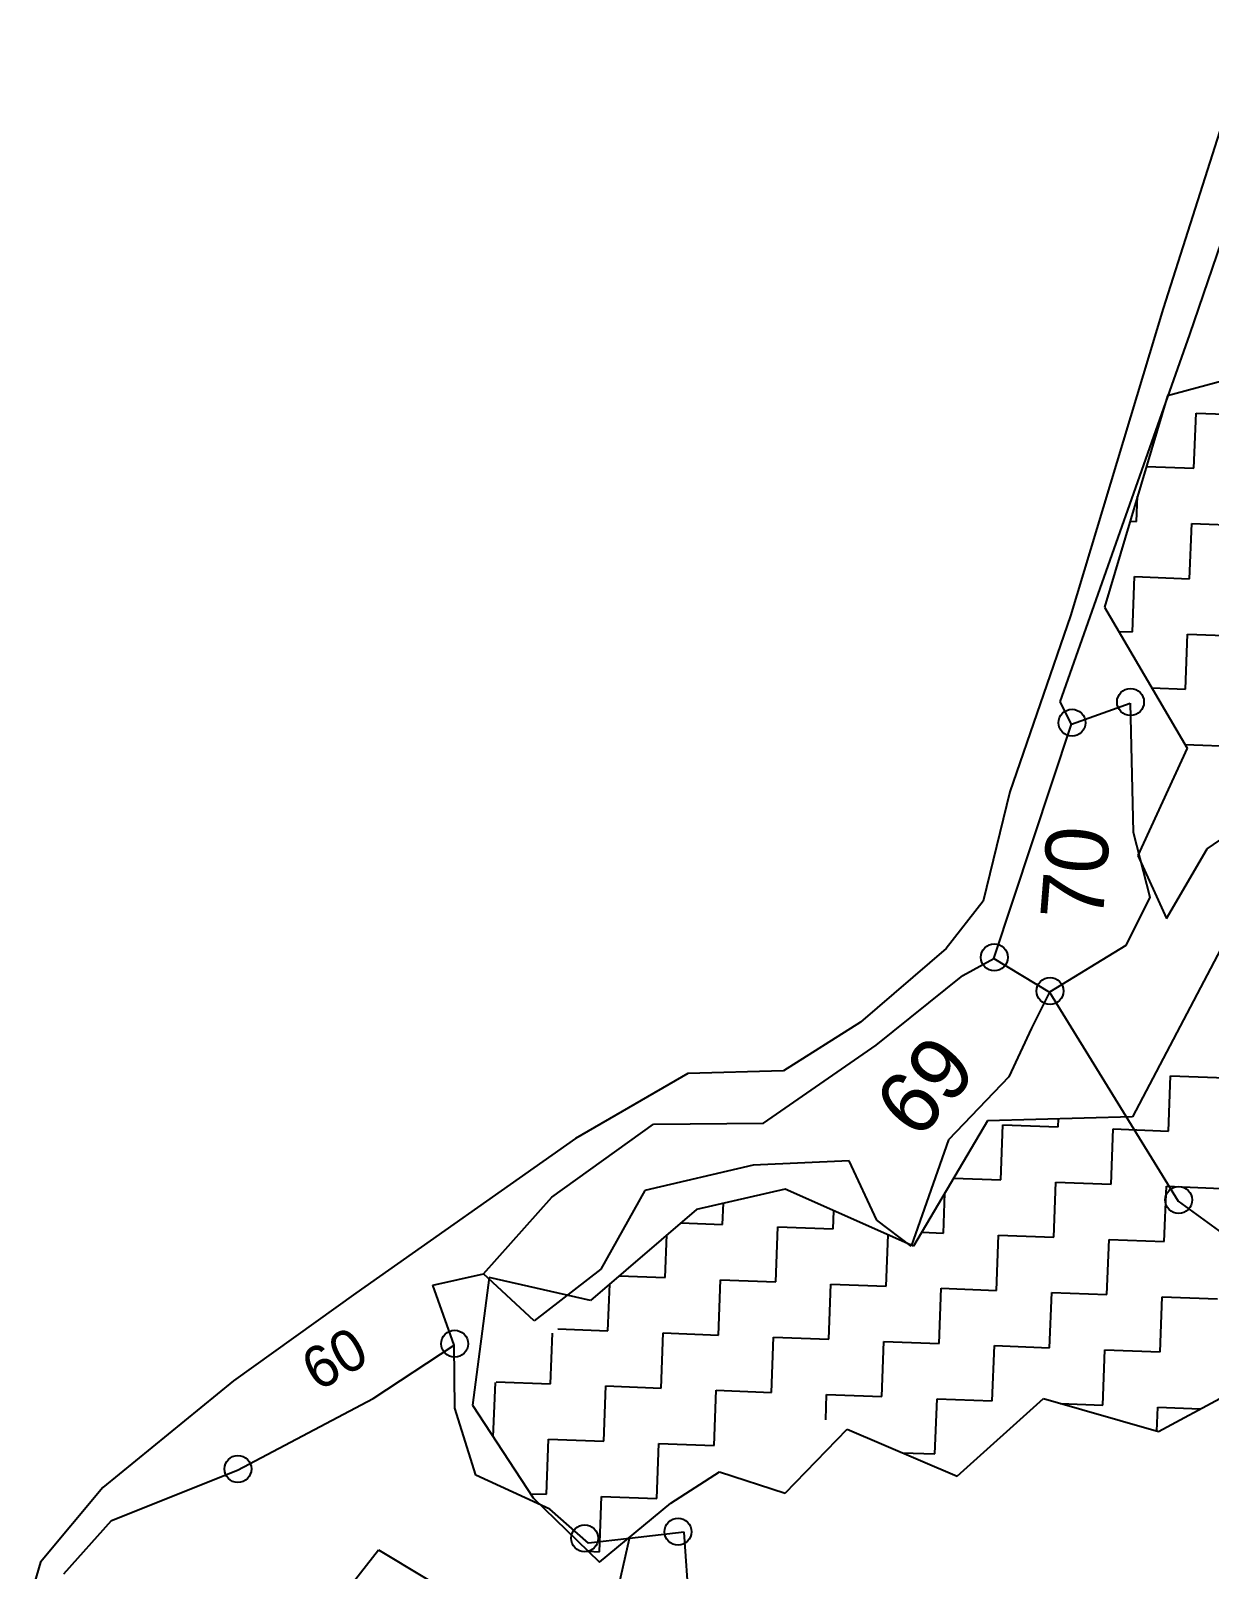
# Model space of a CAD drawing. Header units: metres. Extents: x 291402 to 294232, y 1987181 to 1990003.
# Drawn here: x 291991.7 to 292327.6, y 1988243.9 to 1988682.3 of the extents above; entities that cross this region are included whole.
import ezdxf

# ---------------------------------------------------------------- set-up
doc = ezdxf.new("R2010")
doc.units = ezdxf.units.M
for name, color, linetype in [('POLY_HATCH', 12, 'Continuous'), ('POLY_PARCEL', 6, 'Continuous'), ('POLY_ROAD', 30, 'Continuous'), ('SYM_STONE', 1, 'Continuous'), ('TEXT_PARCEL', 7, 'Continuous'), ('V_BOUND_LINE', 7, 'Continuous')]:
    doc.layers.add(name, color=color, linetype=linetype)
doc.styles.add('TEXT_MAP', font='')
doc.styles.get('TEXT_MAP').set_extended_font_data('Kruti Dev 050')

msp = doc.modelspace()

# ---------------------------------------------------------------- linework, layer by layer
at = {"layer": 'POLY_HATCH'}
for p, q in [((292364.32, 1988591.34), (292315.7, 1988578.31)), ((292315.7, 1988578.31), (292297.8, 1988518.04)), ((292297.8, 1988518.04), (292321.34, 1988477.86)), ((292321.34, 1988477.86), (292307.29, 1988447.25)), ((292327.02, 1988449.2), (292362.51, 1988473.58)), ((292315.41, 1988429.33), (292327.02, 1988449.2)), ((292307.29, 1988447.25), (292315.41, 1988429.33)), ((292335.76, 1988429.91), (292305.79, 1988372.82)), ((292315.41, 1988429.33), (292315.41, 1988429.33)), ((292264.41, 1988371.69), (292243.38, 1988335.93)), ((292305.79, 1988372.82), (292264.41, 1988371.69)), ((292206.73, 1988352.23), (292181.44, 1988346.43)), ((292243.38, 1988335.93), (292206.73, 1988352.23)), ((292181.44, 1988346.43), (292151.3, 1988320.5)), ((292122.41, 1988327.02), (292117.63, 1988290.64)), ((292151.3, 1988320.5), (292122.41, 1988327.02)), ((292255.78, 1988270.44), (292280.35, 1988292.53)), ((292280.35, 1988292.53), (292313.2, 1988283.14)), ((292313.2, 1988283.14), (292331.88, 1988293.26)), ((292117.63, 1988290.64), (292134.91, 1988264.24)), ((292206.8, 1988265.55), (292224.44, 1988283.83)), ((292224.44, 1988283.83), (292255.78, 1988270.44)), ((292174.16, 1988262.74), (292188.06, 1988271.68)), ((292188.06, 1988271.68), (292206.8, 1988265.55)), ((292134.91, 1988264.24), (292153.86, 1988245.91)), ((292153.86, 1988245.91), (292174.16, 1988262.74))]:
    msp.add_line(p, q, dxfattribs=at)
at = {"layer": 'POLY_HATCH', "linetype": 'Continuous'}
for p, q in [((292323.25, 1988557.62), (292323.86, 1988573.36)), ((292323.86, 1988573.36), (292339.59, 1988572.76)), ((292309.71, 1988558.14), (292323.25, 1988557.62)), ((292306.91, 1988542.49), (292307.19, 1988549.64)), ((292305.08, 1988542.56), (292306.91, 1988542.49)), ((292322.05, 1988526.15), (292322.65, 1988541.89)), ((292322.65, 1988541.89), (292338.39, 1988541.28)), ((292305.71, 1988511.02), (292306.31, 1988526.75)), ((292306.31, 1988526.75), (292322.05, 1988526.15)), ((292301.83, 1988511.16), (292305.71, 1988511.02)), ((292320.84, 1988494.68), (292321.44, 1988510.41)), ((292321.44, 1988510.41), (292337.18, 1988509.81)), ((292311.27, 1988495.04), (292320.84, 1988494.68)), ((292320.72, 1988478.92), (292335.97, 1988478.34)), ((292316.01, 1988368.78), (292316.62, 1988384.52)), ((292316.62, 1988384.52), (292332.35, 1988383.91)), ((292268.2, 1988354.85), (292268.8, 1988370.59)), ((292268.8, 1988370.59), (292284.54, 1988369.99)), ((292284.54, 1988369.99), (292284.63, 1988372.24)), ((292299.67, 1988353.65), (292300.28, 1988369.38)), ((292300.28, 1988369.38), (292316.01, 1988368.78)), ((292254.81, 1988355.37), (292268.2, 1988354.85)), ((292283.33, 1988338.51), (292283.94, 1988354.25)), ((292283.94, 1988354.25), (292299.67, 1988353.65)), ((292314.81, 1988337.31), (292315.41, 1988353.04)), ((292315.41, 1988353.04), (292331.15, 1988352.44)), ((292188.91, 1988342.13), (292189.15, 1988348.2)), ((292251.86, 1988339.72), (292252.3, 1988351.09)), ((292220.39, 1988340.93), (292220.58, 1988346.07)), ((292172.57, 1988327), (292173.04, 1988339.21)), ((292176.97, 1988342.59), (292188.91, 1988342.13)), ((292204.05, 1988325.79), (292204.65, 1988341.53)), ((292204.65, 1988341.53), (292220.39, 1988340.93)), ((292235.52, 1988324.59), (292236.08, 1988339.18)), ((292245.75, 1988339.95), (292251.86, 1988339.72)), ((292266.99, 1988323.38), (292267.6, 1988339.12)), ((292267.6, 1988339.12), (292283.33, 1988338.51)), ((292298.47, 1988322.17), (292299.07, 1988337.91)), ((292299.07, 1988337.91), (292314.81, 1988337.31)), ((292159.44, 1988327.5), (292172.57, 1988327)), ((292187.71, 1988310.66), (292188.31, 1988326.4)), ((292188.31, 1988326.4), (292204.05, 1988325.79)), ((292156.23, 1988311.86), (292156.74, 1988325.18)), ((292219.18, 1988309.45), (292219.78, 1988325.19)), ((292219.78, 1988325.19), (292235.52, 1988324.59)), ((292250.65, 1988308.25), (292251.26, 1988323.98)), ((292251.26, 1988323.98), (292266.99, 1988323.38)), ((292282.13, 1988307.04), (292282.73, 1988322.78)), ((292282.73, 1988322.78), (292298.47, 1988322.17)), ((292313.6, 1988305.83), (292314.2, 1988321.57)), ((292314.2, 1988321.57), (292329.94, 1988320.97)), ((292139.89, 1988296.73), (292140.45, 1988311.16)), ((292141.91, 1988312.41), (292156.23, 1988311.86)), ((292171.37, 1988295.52), (292171.97, 1988311.26)), ((292171.97, 1988311.26), (292187.71, 1988310.66)), ((292202.84, 1988294.32), (292203.44, 1988310.06)), ((292203.44, 1988310.06), (292219.18, 1988309.45)), ((292234.31, 1988293.11), (292234.92, 1988308.85)), ((292234.92, 1988308.85), (292250.65, 1988308.25)), ((292265.79, 1988291.91), (292266.39, 1988307.64)), ((292266.39, 1988307.64), (292282.13, 1988307.04)), ((292297.26, 1988290.7), (292297.86, 1988306.44)), ((292297.86, 1988306.44), (292313.6, 1988305.83)), ((292123.55, 1988281.6), (292124.15, 1988297.13)), ((292124.37, 1988297.33), (292139.89, 1988296.73)), ((292155.03, 1988280.39), (292155.63, 1988296.13)), ((292155.63, 1988296.13), (292171.37, 1988295.52)), ((292186.5, 1988279.18), (292187.1, 1988294.92)), ((292187.1, 1988294.92), (292202.84, 1988294.32)), ((292218.3, 1988286.46), (292218.58, 1988293.72)), ((292218.58, 1988293.72), (292234.31, 1988293.11)), ((292249.45, 1988276.77), (292250.05, 1988292.51)), ((292250.05, 1988292.51), (292265.79, 1988291.91)), ((292285.11, 1988291.16), (292297.26, 1988290.7)), ((292312.74, 1988283.27), (292313, 1988290.1)), ((292313, 1988290.1), (292325.18, 1988289.63)), ((292123.55, 1988281.6), (292123.55, 1988281.6)), ((292138.69, 1988265.26), (292139.29, 1988280.99)), ((292139.29, 1988280.99), (292155.03, 1988280.39)), ((292170.16, 1988264.05), (292170.76, 1988279.79)), ((292170.76, 1988279.79), (292186.5, 1988279.18)), ((292240.13, 1988277.13), (292249.45, 1988276.77)), ((292134.13, 1988265.43), (292138.69, 1988265.26)), ((292153.82, 1988248.92), (292154.42, 1988264.65)), ((292154.42, 1988264.65), (292170.16, 1988264.05)), ((292150.62, 1988249.04), (292153.82, 1988248.92))]:
    msp.add_line(p, q, dxfattribs=at)
at = {"layer": 'POLY_PARCEL'}
for p, q in [((292288.39, 1988484.76), (292305.06, 1988490.69)), ((292305.06, 1988490.69), (292305.9, 1988453.98)), ((292305.9, 1988453.98), (292310.69, 1988435.46)), ((292310.69, 1988435.46), (292303.82, 1988421.61)), ((292266.23, 1988417.93), (292282.12, 1988408.34)), ((292303.82, 1988421.61), (292282.12, 1988408.34)), ((292282.12, 1988408.34), (292276.95, 1988398.09)), ((292282.12, 1988408.34), (292318.78, 1988348.8)), ((292276.95, 1988398.09), (292270.48, 1988384.23)), ((292270.48, 1988384.23), (292253.27, 1988366.28)), ((292253.27, 1988366.28), (292242.66, 1988335.94)), ((292197.67, 1988359.1), (292166.77, 1988351.82)), ((292224.95, 1988360.31), (292197.67, 1988359.1)), ((292232.92, 1988343.36), (292224.95, 1988360.31)), ((292166.77, 1988351.82), (292154.21, 1988329.45)), ((292318.78, 1988348.8), (292515.64, 1988205.26)), ((292242.66, 1988335.94), (292232.92, 1988343.36)), ((292135.17, 1988314.66), (292120.78, 1988328.08)), ((292154.21, 1988329.45), (292135.17, 1988314.66)), ((292112.59, 1988289.82), (292112.41, 1988307.81)), ((292118.61, 1988270.68), (292112.59, 1988289.82)), ((292139.67, 1988261), (292118.61, 1988270.68)), ((292150.7, 1988251.32), (292139.67, 1988261)), ((292162.42, 1988252.67), (292150.7, 1988251.32)), ((292159.47, 1988239.63), (292162.42, 1988252.67)), ((292177.99, 1988254.47), (292162.42, 1988252.67)), ((292179.37, 1988233.63), (292177.99, 1988254.47)), ((292079.89, 1988235.48), (292090.81, 1988249.48)), ((292090.81, 1988249.48), (292130.95, 1988225.4))]:
    msp.add_line(p, q, dxfattribs=at)
at = {"layer": 'POLY_ROAD'}
for p, q in [((292322.13, 1988595.78), (292348.33, 1988672.71)), ((292285.16, 1988491.11), (292322.13, 1988595.78)), ((292288.39, 1988484.76), (292285.16, 1988491.11)), ((292266.23, 1988417.93), (292288.39, 1988484.76)), ((292257.44, 1988413.14), (292266.23, 1988417.93)), ((292232.69, 1988393.23), (292257.44, 1988413.14)), ((292200.54, 1988371.04), (292232.69, 1988393.23)), ((292140.23, 1988349.94), (292169.21, 1988370.78)), ((292169.21, 1988370.78), (292200.54, 1988371.04)), ((292120.78, 1988328.08), (292140.23, 1988349.94)), ((292106.3, 1988324.89), (292120.78, 1988328.08)), ((292112.41, 1988307.81), (292106.3, 1988324.89)), ((292089.31, 1988292.6), (292112.41, 1988307.81)), ((292050.63, 1988272.13), (292089.31, 1988292.6)), ((292014.74, 1988257.77), (292050.63, 1988272.13)), ((292001.16, 1988242.56), (292014.74, 1988257.77))]:
    msp.add_line(p, q, dxfattribs=at)
at = {"layer": 'SYM_STONE'}
for centre in [(292305.19, 1988491.03), (292288.52, 1988485.11), (292266.36, 1988418.27), (292282.25, 1988408.68), (292318.91, 1988349.15), (292112.54, 1988308.16), (292050.76, 1988272.48), (292149.6, 1988252.74), (292176.23, 1988254.6)]:
    msp.add_circle(centre, 3.84, dxfattribs=at)
at = {"layer": 'V_BOUND_LINE'}
for p, q in [((292339.69, 1988682.3), (292314.54, 1988603.15)), ((292314.54, 1988603.15), (292288.11, 1988515.62)), ((292288.11, 1988515.62), (292270.82, 1988465.44)), ((292270.82, 1988465.44), (292263.23, 1988434.27)), ((292263.23, 1988434.27), (292252.65, 1988420.77)), ((292252.65, 1988420.77), (292228.23, 1988399.76)), ((292228.23, 1988399.76), (292206.3, 1988385.97)), ((292178.99, 1988385.19), (292146.98, 1988366.66)), ((292206.3, 1988385.97), (292178.99, 1988385.19)), ((292146.98, 1988366.66), (292084.34, 1988322.61)), ((292084.34, 1988322.61), (292049.51, 1988297.6)), ((292049.51, 1988297.6), (292012.29, 1988267.2)), ((292012.29, 1988267.2), (291994.45, 1988245.94)), ((291994.45, 1988245.94), (291991.72, 1988236.53))]:
    msp.add_line(p, q, dxfattribs=at)

# ---------------------------------------------------------------- texts
at = {"layer": 'TEXT_PARCEL', "style": 'TEXT_MAP'}
for s, height, rotation, p in [('70', 17.856, 85.4172, (292297.21, 1988428.32)), ('69', 17.856, 48.3119, (292244.43, 1988365.8)), ('60', 11.904, 29.5456, (292073.49, 1988294.42))]:
    msp.add_text(s, height=height, rotation=rotation, dxfattribs=at).set_placement(p)

doc.saveas('drawing.dxf')
